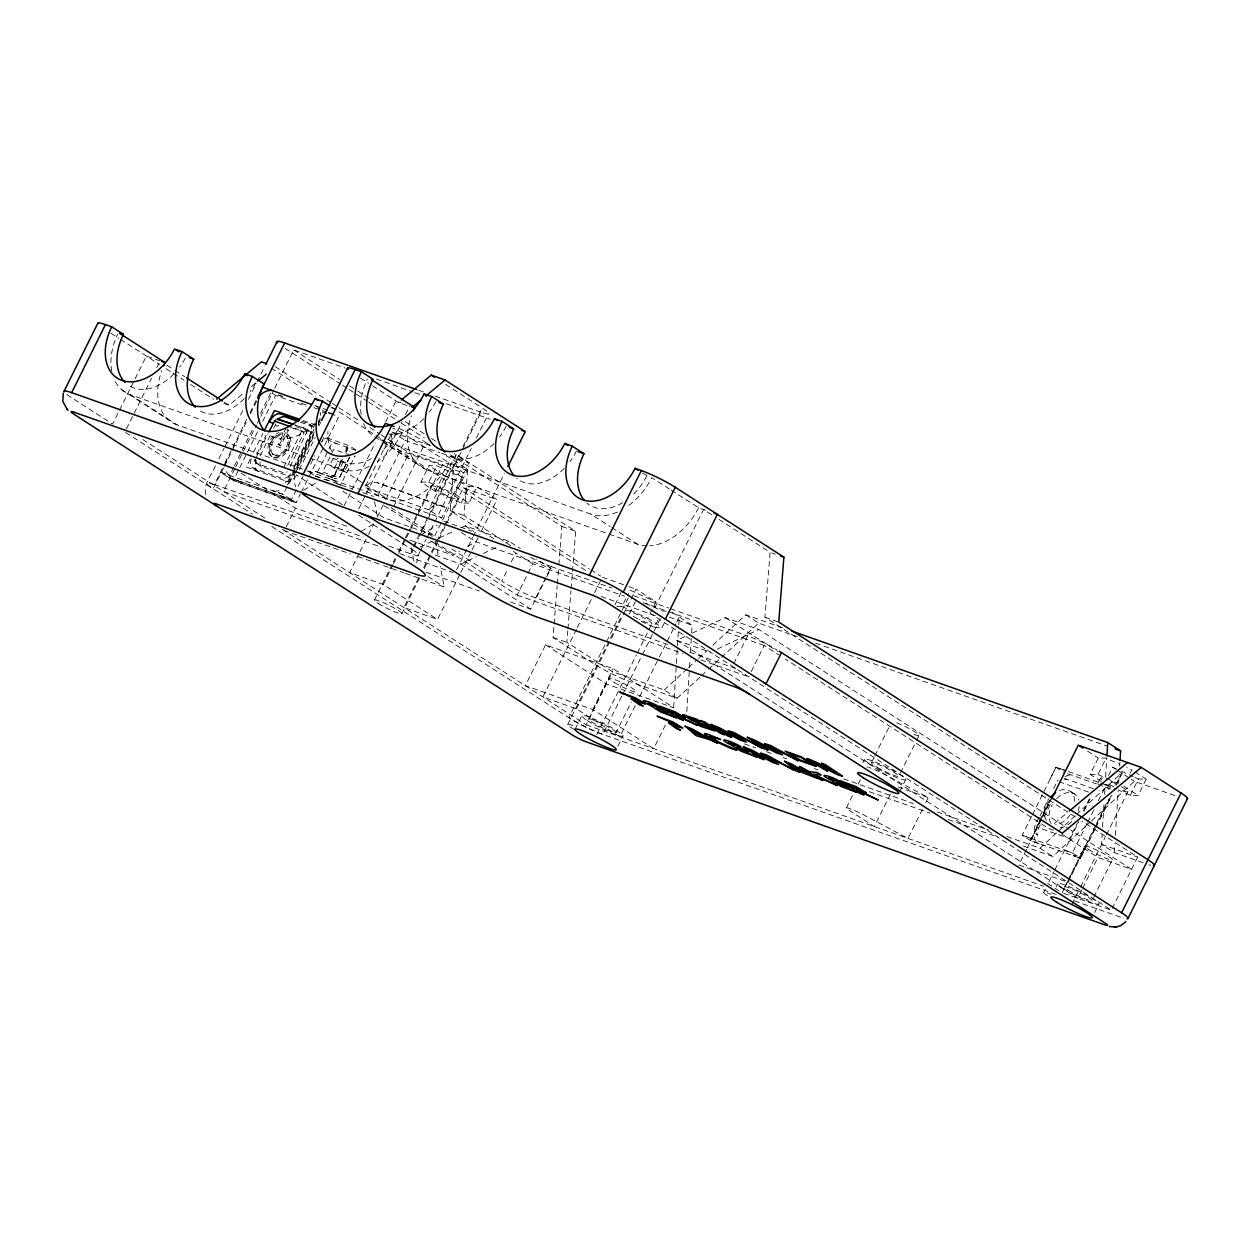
<?xml version="1.0" encoding="UTF-8"?>
<svg xmlns="http://www.w3.org/2000/svg" width="1250" height="1250" viewBox="0 0 1250 1250"><rect width="100%" height="100%" fill="white"/><g stroke="black" fill="none" stroke-linecap="round" stroke-linejoin="round"><path stroke-width="0.75" stroke-dasharray="5 3.75" d="M254.484 459.391L254.594 460.641M673.719 707.172L677.359 647.641M677.484 645.719L678.656 626.531M678.781 624.609L679.25 616.922L676.656 622.125M686.828 711.609L689.406 669.359M689.531 667.453L690 659.766M690.469 652.094L691.531 634.812M691.641 632.891L692.109 625.203L671.75 612.109M1143.172 862.766L1114.391 852.609L1101.516 844.328L1102.109 834.734M1102.578 827.047L1103.984 804M1104.578 794.406L1105.156 784.797M1105.625 777.125L1106.812 757.922M1114.391 852.609L1114.969 843M1115.438 835.328L1118.141 791.172M1118.609 783.484L1119.203 773.891M1119.672 766.203L1119.906 762.359M493.922 538.812L450.234 510.703L453.891 464.562M510.844 545.703L464.047 515.578L467.688 469.438L445.016 454.844M699.984 677.172L677.078 698.266L629.141 681.344A26.766 3.125 26.4 0 1 595.188 664.609L553.062 637.516L553.984 626.016M554.125 624.109L557.156 585.812M557.312 583.891L558.672 566.656M558.828 564.734L561.859 526.438L450.5 454.781M677.078 698.266L664.219 689.984L612.5 671.734L566.875 642.375L567.781 630.891M567.938 628.969L570.969 590.672M571.125 588.766L575.672 531.312L454.375 453.266M1075.266 816.938L764.938 617.234L770.078 552.297L718.172 518.906M282.25 434.797L282.484 432.734L280.109 433.312A13.781 9.453 -57.2 0 0 269.188 450.969A13.781 9.453 -57.2 0 0 282.812 455.766A13.781 9.453 -57.2 0 0 290.047 436.812L287.703 434.234L286.125 435.812L287.203 437.484A11.469 7.875 -57.2 0 1 281.172 453.266A11.469 7.875 -57.2 0 1 269.828 449.266A11.469 7.875 -57.2 0 1 278.922 434.562L282.25 434.797L280.094 435.313A11.469 7.875 -57.2 0 0 271 450.016A11.469 7.875 -57.2 0 0 282.344 454.016A11.469 7.875 -57.2 0 0 288.375 438.234L286.125 435.812M318.562 425.047L318.891 420.328M318.734 422.891L320.453 416.937M294.734 474.875L293.953 480.75L295.578 486.875M391.891 433.25C389.656 440.141 394.234 447.234 400.125 450.609L463.875 473.125C457.609 469.625 452.953 461.672 456.078 454.625L468.953 462.906L441.594 518.031L377.828 495.531L364.953 487.25L392.312 432.125L430.578 445.625M290.188 466.5L307.047 431.594L305.688 428.719L294.828 424.891L305.531 428.672M306.688 433.25L306.875 430.125L305.078 428.453M126.391 428.953L151.516 378.359M156.703 367.891L159.312 362.656M215.438 465.719C211.719 475.219 201.266 486.062 206.859 497.031M218.906 458.734L224.109 448.25M224.984 446.5L244.062 408.063M248.406 399.312L256.203 383.594M257.078 381.844L264.875 366.109M223.609 467.859L213.203 488.828A26.766 3.125 26.4 0 1 214.391 484.5L224.75 463.641M225.078 462.969L246.922 418.953M250.016 412.719L256.312 400.031M224.469 466.109L231.406 452.141M232.281 450.391L247.031 420.688M250.5 413.688L256.562 401.453M233.859 467.078L228.656 477.516L239.516 481.359M234.406 465.938L253.141 428.188M260.562 413.281L270.906 392.453M234.766 468.734L223.5 491.453L381.453 547.219M235.641 466.984L242.578 453M243.438 451.25L256.453 425.047M257.328 423.297L259.922 418.047M260.797 416.312L273.812 390.094M274.672 388.344L293.75 349.906L345.188 368.047M257.484 431.906L233.344 480.516L220.469 472.25L283.234 494.391L296.094 502.672L300.406 494M262.641 421.5L275.578 395.469L306.062 406.219M250.141 459.094L246.516 467.109L287.688 481.625L291.75 474.141M253.516 452.297L262.797 433.594M256.656 454.156L266.062 435.203M256.062 457.719L268 433.688M260.109 455.797L270.344 435.172M273.75 428.312L276.312 423.156M278.531 425.172L277.969 426.297L275.469 425.422M287.188 429.516L288.359 430.266L280.75 445.578L279.25 445.047L278.078 444.281L285.672 428.984M279.25 445.047L286.844 429.734L288.359 430.266M283.688 467.453L301.672 431.125L292.547 427.406M287.734 465.531L303.969 432.812L301.484 430.562M290.453 473.797L285.125 483.016M293.891 466.875L315.406 423.547M293.656 468.453L310.547 434.438A9.562 6.562 -57.2 0 0 308.484 423.719L301.125 421.109M292.625 472.406L314.125 429.078M293.156 472.969L311.359 436.25A4.594 3.156 -57.2 0 0 310.516 431.812L305.828 428.812M314.25 431.891L283.234 494.391L272.375 490.578M318.156 424.047L320.281 419.75M295.75 471.016L288.766 484.094M296.609 469.281L313.812 434.609M295.5 473.031L313.703 436.359M318.906 425.875L320.641 422.391M299.172 469.766L315.219 437.453M280.562 495.844L291.422 499.656L303.109 476.109M310.672 464.078L314.891 455.578M321.641 441.969L324.172 436.859L349.281 445.719L357.469 451L332.359 442.141L325.812 437.922M301.266 492.266L338.344 417.609L325.453 409.328L314.703 405.531M346.625 526.188L295.469 508.141L284.328 530.594L350.5 553.938M319.812 477.703L315.469 476.156L332.359 442.141L336.766 443.687M333.141 458.406L329.766 465.219L334.438 468.219L344.484 471.766L347.859 464.969L343.188 461.953L333.141 458.406L337.812 461.422L347.859 464.969M334.438 468.219L337.812 461.422M341.594 460.047L334.406 474.531L330.734 477.047L332.312 477.234M328.047 478.219L332.391 479.75L342.516 459.344M345.906 452.531L349.281 445.719M343.188 461.953L339.797 468.75L344.484 471.766M349.5 457.094L339.141 477.797L322.594 471.953L333.75 449.375L348.5 454.516M349.844 457.125L339.547 477.859L337.734 478.922L334.734 478.469M336.984 483.766L340.578 485.031L354.938 456.094M344.047 505.781L375.25 442.891M385.656 421.938L396.062 400.984L401.234 402.797M358.703 508.922L365.641 494.953M366.5 493.203L402.062 421.578M405.531 414.578L409.875 405.844M377.828 495.531L405.188 440.406L439.797 452.625M359.078 553.5L349.609 572.594L383.25 584.469L437.531 619.406L459.922 574.266M359.938 551.766L367.703 536.141M368.562 534.406L373.734 524M377.172 517.062L384.938 501.438M385.797 499.703L409.062 452.828L442.703 464.703L462.672 477.562L454.578 493.891L468.891 503.109L477 486.781L496.984 499.641L479.75 534.344M432.297 536.453L391.797 510.391L425.578 442.344A26.766 3.125 26.4 0 0 396.734 427.562M468.891 503.109L461.125 503L435.25 491.234L420.937 482.016L429.047 465.688L436.812 465.797L462.672 477.562M420.937 482.016L428.703 482.141L436.812 465.797M374.438 600.125L392.5 563.75M393.359 562.016L395.078 558.547M398.516 551.625L404.531 539.5M405.391 537.766L409.703 529.109M410.562 527.375L417.438 513.516M418.297 511.781L431.187 485.797M383.25 584.469L392.719 565.375M393.578 563.641L397.891 554.969M398.75 553.234L405.641 539.344M406.516 537.609L442.703 464.703M435.25 491.234L443.359 474.906L429.047 465.688M456.078 454.625L428.719 509.75L364.953 487.25L370.016 482.766L376.078 482.344L446.656 507.828L377.609 482.75M388.688 546L410.687 553.797A26.766 3.125 26.4 0 0 411.891 549.438L459.594 453.344M463.062 446.344L482.156 407.891A26.766 3.125 26.4 0 1 480.969 412.234L461.875 450.688M410.687 553.797L413.281 548.562M414.156 546.812L418.5 538.078M419.359 536.328L427.172 520.594M428.031 518.844L461 452.438M420.047 551.609L417.562 556.906L416.797 562.781M420.922 549.859L426.125 539.375M426.984 537.625L433.938 523.641M434.797 521.891L471.234 448.484M476.438 438L488.594 413.531M434.781 535.75L441.703 521.781M442.578 520.047L467.688 469.438L448.859 462.797L402.062 432.688L392.656 428.094M418.531 578.016L403.891 607.531L437.531 619.406M423.703 567.609L435.766 543.312M436.625 541.578L463.344 487.766L496.984 499.641M401.875 613.656L419.938 577.281M424.234 568.609L431.109 554.766M431.969 553.031L438 540.906M438.859 539.172L458.625 499.328M461.125 503L469.234 486.672L477 486.781M456.641 569.734L472.688 537.406M473.156 536.453L504.391 473.531M460.797 572.531L471.125 551.703M471.984 549.969L478.891 536.078M667.812 644.516L535.719 597.891A26.766 3.125 26.4 0 1 501.766 581.156L507.812 568.984M511.266 562.031L515.578 553.328M434.672 541.984L517.203 595.109L532.75 563.797L624.594 596.219M535.719 597.891L551.25 566.594L611.797 587.953M510.531 602L530.703 609.109L545.906 578.484M546.75 576.781L550.969 568.281L536.469 558.953M545.578 644.844L606.422 683.984L673.953 707.828L613.109 668.672L545.578 644.844L525.312 685.672L592.844 709.516L653.672 748.656L665.5 724.844M576.469 629.266L542.875 696.969L576.5 708.844L619.797 736.688L635.297 705.453M577.328 627.531L593.703 594.562M594.562 592.812L602.328 577.203L627.109 585.953M615 604.75L622.297 590.062M616.75 606.422L621.969 606.5L628.453 593.438M628.297 597.922L568.828 717.688A26.766 3.125 26.4 0 0 602.781 734.422L1056.172 894.438M567.703 724.484L621.875 615.359M576.5 708.844L635.953 589.062L655.938 601.922L647.828 618.266L662.156 627.469L664.578 622.578M629.328 613.969L636.625 599.266M575.062 729.328L581.812 715.719M592.844 709.516L613.109 668.672M588.734 718.984L609.016 678.156M282.312 529.297L586.156 724.828L612.5 671.734M655.031 607.312L703.578 509.5L711.688 514.734M596.859 734.562L636.406 654.875M637.281 653.141L651.891 623.703M641.141 621.344L654.391 627.359L658.438 619.203M621.75 696.25L602.781 734.438A26.766 3.125 26.4 0 1 568.828 717.688L268.922 524.688M622.609 694.5L641.562 656.328M642.422 654.578L660.516 618.141M616.047 732.734A15.297 1.781 26.4 0 0 596.812 721.328A15.297 1.781 26.4 0 0 594.312 723.531A15.297 1.781 26.4 0 0 616.047 732.734L631.25 702.109M639.609 696.766L658.562 658.578M659.422 656.844L675.797 623.875M617.906 746.219L622.969 736M733.75 663.703L747.562 635.875A26.766 3.125 26.4 0 1 776.672 649.672M751.25 671.578L764.203 645.484L778.891 654.953M862.828 762.734L864.516 759.328M846.359 807.938L853.109 794.328M858.172 784.125L860.703 779.016M871.438 762.609L873.969 757.5M874.812 755.797L890.016 725.172M900.438 772.938L915.641 742.312M916.484 740.609L919.016 735.516M890.391 794.203L874.344 826.531L848.062 809.609A10.328 1.203 26.4 0 1 849.297 808.438L859.422 812.656L907.984 838.406L922.328 809.484M899.75 791.531L905.672 779.625M925.719 802.672L928.25 797.578L879.688 771.812L869.562 767.609A10.328 1.203 26.4 0 0 868.734 767.344M1031.484 816.547L1022.203 835.281L1030.391 840.562L1039.062 843.625M1032.344 814.844L1055.984 767.234L1064.766 770.328M1050.125 779L1055.984 767.234L1099.016 782.422M1039.219 817.609C1036.156 822.219 1030.781 831.141 1037.75 835.188C1035.75 835 1037.484 829.828 1040.75 823.844M1040.062 815.906L1048.547 798.844M1053.625 788.594L1057.016 781.766M1049.219 800.734L1036.484 826.953L1069.516 838.578L1077.516 822.812M1095.312 828.609L1080.594 858.281L1030.391 840.562L1041.375 818.406M1042.219 816.703L1050.703 799.625L1030.391 840.562M1026.578 849.328L1018.828 864.953L1068.031 882.312L1094.734 828.5M1027.438 847.594L1042.094 818.078M1042.953 816.344L1050.703 800.719M1044.125 817.016L1051.75 801.656M1101.297 781.531L1090.172 774.375L1098.266 758.031L1106.031 758.141L1119.828 764.422M1090.172 774.375L1097.922 774.484L1106.031 758.141M1083.422 810.922L1089.328 799.016M1043.672 892.453L1045.391 888.984M1048.844 882.062L1054 871.672M1054.859 869.938L1078.922 821.438M1084.078 811.047L1090.094 798.922M1097.844 783.344L1100.422 778.141M1108.531 775.422L1112.578 767.25L1119.484 770.391M1087.125 823.344L1072.406 853L1063.719 849.953M1087.609 822.375L1094.359 808.781M1098.391 800.656L1106.188 784.953L1114.375 790.219M1056.078 887.094L1057.781 883.687M1064.641 887.078L1067.172 881.969M1068.016 880.266L1084.906 846.25M1062.156 892.812L1095.734 825.109M1096.594 823.375L1108.656 799.078M1115.531 785.188L1121.562 773.031L1077.188 813.906M1095.609 826.766L1110.25 797.25M1116.281 785.109L1124.031 769.484M1095.797 827.656L1111.922 795.172M1130.281 773.172L1131.906 769.906L1126.734 767.562M1071.969 904.25L1079.719 888.656M1080.578 886.922L1105.5 836.703M1106.359 834.969L1127.859 791.672M1081.906 889.781L1077.672 898.297L676.875 640.375L685.516 636.312M1082.75 888.078L1097.938 857.469L1131.578 869.328L1070.828 830.234M1130.344 795.344L1138.453 779.016L1146.219 779.125L1138.109 795.453L1130.344 795.344L1118.266 789.859M1093.766 897.203L1112.344 859.781M1094.703 912.484L1098.922 903.984M1112.156 908.469L1137.656 857.078L1081.844 821.156M345.828 451.516L346.203 447.891L350.141 452.062M334.844 474.812L335.344 473.797L334.844 474.812A6.688 4.578 -57.2 0 1 328.75 478.469M346.594 451.141L346.812 450.688A6.688 4.578 -57.2 0 0 345.641 444.438M354.547 456.875L355.016 455.953M1057.328 781.141L1058.234 780.016M287.297 436.578L288.875 434.984M1006.938 836.547L1039.969 848.203L1057.141 832.375M1058.578 831.047L1075.75 815.234M664.219 689.984L687.125 668.891M688.547 667.578L697.141 659.656M698.578 658.344L707.156 650.438M712.891 645.156L745.812 614.828L782.562 627.797M701.422 675.859L707.141 670.578M708.578 669.266L758.672 623.109L797.266 636.719M1023.484 846.125L1052.844 856.484L1090.062 822.188M1091.484 820.875L1134.438 781.312L1176.234 796.062M223.844 403.391L229.016 405.219L243.922 392.797M251.375 386.578L255.844 382.859M1054.406 823.438L1067.828 812.25M1064.484 779.75L1066.469 779.219M303.656 490.266L316.609 482.5M361.25 531.344L374.203 523.578M421.156 534.812L437.359 525.109M409.797 540.047L452.984 555.297L459.453 551.406M467.562 546.562L475.656 541.703L550.969 568.281M420.266 546.969L432.344 541.266M439.25 538.016L454.797 530.703M461.703 527.453L465.156 525.828L509.078 541.328L520.359 548.594M435.109 555.047L460.734 564.094L476.281 556.781M483.188 553.531L498.719 546.203M505.625 542.953L509.078 541.328M692.422 633.062L725.219 617.609L758.859 629.484L1069.188 829.187M717.422 649L758.859 629.484M274.109 491.172L274.109 491.172A16.703 11.469 -57.2 0 0 282.203 489.141M666.375 611.094L662.484 611.031L643.516 602.406M654.391 627.359L662.156 627.469M254.672 460.906L256.797 463.453L284.344 473.016A4.594 3.156 -57.2 0 0 285.75 472.688L286.219 472.438A4.594 3.156 -57.2 0 0 287.125 471.75M441.375 505.25L433.766 505.266L428.719 509.75L441.594 518.031M1063.969 778.172L1096.094 789.672M1036.297 828.641L1035.297 830.672A13.359 9.172 -57.2 0 0 1037.672 843.125M278.203 395.047L281.875 396.344M1030.875 838.359L1022.203 835.281L1072.406 853L1080.594 858.281L1073.281 855.703A13.375 9.188 -57.2 0 0 1085.5 848.375M418.578 390.219L424.094 392.156M435.094 396.047L480.969 412.234M376.422 379.078L413.156 392.047M415 392.688L420.5 394.641M446.219 403.703L490.312 419.266M642.359 473.031L650.094 477.031M671.125 490.078L698.562 507.734L707.031 510.719M407.031 405.531L398.406 402.484L370.141 384.297M771.812 552.906L775.266 554.125M331.281 407.703L334.297 408.766M278.047 395L285.219 397.531M301.359 403.234L306.766 405.109M313.906 407.656L326.484 412.078M328.25 412.719L333.656 414.609M328.141 412.672L331.812 413.969M441.625 453.266L468.953 462.906M322.188 411.922L329.375 414.453M160.172 360.906L146.375 356.031L112.594 424.094L70.469 396.984A26.766 3.125 26.4 0 1 65.547 393.422M380 439.687L590.875 514.109L610.234 526.578M303.109 420.563L315.578 424.969M300.281 422.172L313.172 426.719A9.562 6.562 -57.2 0 1 313.953 427.094L309.266 424.078M383.234 441.766L426.797 469.797L637.672 544.219A55.453 38.047 -57.2 0 0 647.922 545.875M295.938 426.641L310.516 431.812M291.344 427.656L303.875 432.109M561.859 526.438L575.672 531.312M278.078 444.281L280.75 445.578M764.938 617.234L778.75 622.109M115.391 381.719A55.453 38.047 -57.2 0 0 130.312 394.75L308.172 457.531M310 458.172L341.172 469.172L363.766 483.703M450.234 510.703L464.047 515.578M815.641 643.203L1107.75 746.312M332.516 477.297L315.156 471.172L318.562 472.75M317.984 472.547L335.609 478.766M130.312 394.75L177.109 424.859L305.453 470.172M313.844 475.109L307.281 470.891L387.969 499.281A55.453 38.047 -57.2 0 0 448.859 462.797M307.281 470.891L310.938 472.188A6.688 4.594 -57.2 0 1 309.297 467.859M324.891 479.25L351.922 488.781M362.734 492.609L373.547 496.422M443.844 521.219L471.734 531.078M628.875 586.578L635.953 589.062M315.469 476.156L329.828 481.219M633.812 595.734L668.672 608.031M670.5 608.688L747.562 635.875M642.953 602.703L666.844 611.125M668.672 611.781L764.203 645.484M669.266 617.141L692.109 625.203M601.094 596.5L656.734 616.141M1100.906 783.094L1106.188 784.953L1100.812 783.062M220.469 472.25L229.594 475.484M291.438 499.641L228.688 477.5L291.422 499.656L296.125 502.656L233.344 480.516L296.125 502.656M1067.75 773.766L1096.438 783.891M1098.156 784.5L1110.781 788.953M676.875 640.375L710.516 652.25M1099.094 790.734L1099.328 790.719M1059.125 781.719L1088.734 792.172M214.391 484.5L362.984 536.969M689.828 652.281L732.016 667.172A26.766 3.125 26.4 0 1 737.125 669.141M399.844 553.688L453.094 572.516M517.203 595.109L682.531 653.453M700.891 659.938L746.812 676.141M426.219 572.234L479.375 591M357.844 556.531L381.734 564.969M383.578 565.625L403.797 572.75M405.641 573.406L444.234 587.031L440.219 566.062M553.062 637.516L566.875 642.375M1101.516 844.328L1137.656 857.078M1053.625 830.234L1048.453 828.406L785.438 659.156M898.141 786.953L928.25 797.578M744.562 743.938L755.578 747.828M766.594 751.719L772.094 753.656M783.094 757.547L786.766 758.844M814.297 768.547L817.953 769.844M843.641 778.906L913.375 803.516M937.219 811.938L988.594 830.062M869.359 791.719L929.906 813.094M948.25 819.562L997.797 837.047M586.156 724.828L1043.812 886.344M1063.578 893.312L1111.312 910.156L651.562 614.312M1074.531 900.922L1120.422 917.109A26.766 3.125 26.4 0 0 1122.578 917.828M331.938 477.094L332.859 477.422M1121.203 771.172L1133.281 776.656M1135 777.438L1138.453 779.016M443.359 474.906L469.234 486.672M1097.922 774.484L1104.828 777.609M1106.547 778.406L1116.891 783.109M1106.203 784.359L1116.547 789.062M428.703 482.141L454.578 493.891M630.078 590.172L655.938 601.922M621.969 606.5L647.828 618.266M255.281 461.078A4.547 3.109 -57.2 0 1 255.484 459.453A4.594 3.156 -57.2 0 0 255.281 461.047L255.469 462A4.547 3.109 -57.2 0 0 256.172 463.078L256.797 463.453M256.5 463.312L261.484 466.469L288.578 476A4.594 3.156 -57.2 0 0 292.922 473.391M1135.078 771.953L1146.219 779.125M1087.5 751.109L1098.266 758.031M1112.578 767.25L1115.578 769.172M1117.078 770.141L1129.609 778.203M1131.219 779.234L1134.438 781.312M669.516 489.047L651.766 477.625A55.453 38.047 -57.2 0 1 626.969 506.703M1123.797 786.234L1138.109 795.453M1055.984 767.234L1064.172 772.5M445.563 384.344L480.562 406.875M1070.234 791.281L1074.906 794.297M611.844 527.609L637.672 544.219M745.812 614.828L758.672 623.109M360.422 378.047L368.531 383.25M725.219 617.609L777.766 651.422M1061.828 834.219L1097.938 857.469M293.75 349.906L339.656 379.438M349.484 385.766L356.047 389.984M357.672 391.031L369.156 398.422M370.797 399.469L398.656 417.406M405.203 421.625L424.875 434.281M431.438 438.5L436.359 441.656M285.094 348.344L340.781 384.172M342.422 385.219L347.328 388.391M348.969 389.438L366.984 401.031M368.625 402.094L399.734 422.109M401.375 423.172L424.297 437.922M425.578 442.344L430.438 445.469M1039.969 848.203L1052.844 856.484M392.312 432.125L405.188 440.406M275.219 366.703L330.719 402.422M332.344 403.469L337.25 406.625M338.875 407.672L360.094 421.328M369.891 427.625L379.688 433.922M381.312 434.984L386.203 438.125M387.844 439.172L409.062 452.828M463.344 487.766L589.234 568.781M590.875 569.828L600.688 576.141M271.25 368.156L315.469 396.609M331.844 407.156L374.422 434.562M376.062 435.609L380.984 438.781M382.625 439.828L587.344 571.578M374.641 436.766L381.094 440.922M382.719 441.953L418.219 464.797M1047.719 883.531L1058.953 890.75M272.344 393.391L275.578 395.469M513.328 551.312L532.75 563.797M465.156 525.828L473.781 531.375M461.344 532.484L475.656 541.703M365.391 484.75L387.969 499.281M391.156 507.75L434.375 535.562L383.922 517.766L342.297 490.969M166.734 365.125L173.281 369.344M174.922 370.406L184.766 376.734M224.109 402.047L229.016 405.219M451.688 548.922L501.766 581.156M110.734 333.109L118.828 338.312M120.453 339.359L159.484 364.469M166.031 368.703L184.062 380.297M190.625 384.516L213.578 399.281M430.703 540.953L452.984 555.297M332.391 479.75L340.578 485.016M460.734 564.094L530.703 609.109M272.156 453.875L273.328 454.625M270.828 455.75L271.984 456.5M342.422 504.734L301.922 478.672A26.766 3.125 26.4 0 1 299.938 477.344M358.562 515.156L411.875 549.469M428.125 576.656L444.234 587.031M253.062 468.047L257.75 471.062M121.719 389.75L168.516 419.859M241.047 473.109L295.469 508.141M142.812 439.516L266.719 519.266M125.719 432.531L252.531 514.141M287.703 434.234L288.875 436.062A13.781 9.453 -57.2 0 1 281.641 455.016A13.781 9.453 -57.2 0 1 268.016 450.203A13.781 9.453 -57.2 0 1 278.938 432.562M435.469 541.281L438.766 558.438M411.25 547.609L414.141 562.703M374.578 501.766L377.641 517.797M896.703 722.875A15.297 1.781 26.4 0 1 916.016 732.594A15.297 1.781 26.4 0 1 914.016 734.406M256.172 463.078A4.594 3.156 -57.2 0 1 255.469 462M251.297 458.812A9.562 6.562 -57.2 0 0 253.844 468.406L281.469 478.156A9.562 6.562 -57.2 0 0 291.359 472.953M258.531 471.422A9.562 6.562 -57.2 0 1 256.469 460.703M296.641 474.875A9.562 6.562 -57.2 0 1 286.141 481.172M261.188 466.328A4.594 3.156 -57.2 0 1 260.156 462.437M1150.75 865.281A26.766 3.125 26.4 0 1 1148.922 864.75M1059.547 790.516A19.125 13.125 -57.2 0 1 1074.5 803.547M1070.188 814.766A19.125 13.125 -57.2 0 1 1055.562 824.641M1046.391 820.422A19.125 13.125 -57.2 0 1 1047.531 801.594M1056.656 798.641A19.125 13.125 -57.2 0 1 1078.812 800.234M1079.188 806.547A19.125 13.125 -57.2 0 1 1078.156 811.125M1071.719 821.609A19.125 13.125 -57.2 0 1 1060.25 827.656M1051.078 823.438A19.125 13.125 -57.2 0 1 1052.203 804.609M298.281 476.156A26.766 3.125 26.4 0 1 297 475.109M698.562 507.734A55.453 38.047 -57.2 0 1 649.734 545.812M426.797 469.797A55.453 38.047 -57.2 0 1 411.391 415.844M576.453 451.047A47.812 32.812 -57.2 0 1 569.922 461.672M564.172 468.406A47.812 32.812 -57.2 0 1 516.562 478.188M506.172 426.234A47.812 32.812 -57.2 0 1 499.625 436.875M493.891 443.609A47.812 32.812 -57.2 0 1 447.609 454.453M617.266 512.109A55.453 38.047 -57.2 0 1 590.875 514.109M646.75 475.844A47.812 32.812 -57.2 0 1 633.234 494.453M622.625 502.688A47.812 32.812 -57.2 0 1 586.844 502.984M371.422 434.688A55.453 38.047 -57.2 0 1 363.562 423.406M361.156 414.5A55.453 38.047 -57.2 0 1 367.312 379.125M435.875 401.438A47.812 32.812 -57.2 0 1 429.344 412.063M423.594 418.797A47.812 32.812 -57.2 0 1 386.781 433.812M867.016 766.969A10.328 1.203 26.4 0 1 868.031 767.141M1110.375 796.281A13.375 9.188 -57.2 0 1 1109.453 800.125M1107.078 787.656A13.375 9.188 -57.2 0 1 1109.109 789.719M1064.953 776.719A13.359 9.172 -57.2 0 1 1071.438 775.078M321.719 441.812A6.688 4.594 -57.2 0 1 323.031 440.188M324.578 438.969A6.688 4.594 -57.2 0 1 327.828 438.156M229.578 475.469A16.719 11.469 -57.2 0 1 225.625 469.156M225.469 464.672A16.719 11.469 -57.2 0 1 226.609 459.875M320.297 412.453A16.719 11.469 -57.2 0 1 320.547 415.391M316.344 406.141A16.719 11.469 -57.2 0 1 318.891 408.719M289.344 482.062A16.703 11.469 -57.2 0 1 287.266 484.844M551.25 566.594A26.766 3.125 26.4 0 1 527.844 555.953M384.188 505.891A26.766 3.125 26.4 0 1 391.797 510.391M625.047 609.938A15.297 1.781 26.4 0 1 640.641 616.172A15.297 1.781 26.4 0 1 651.875 623.75A15.297 1.781 26.4 0 1 638.891 619.266M637.688 618.688A15.297 1.781 26.4 0 1 630.891 615.062M574.141 729.391A15.297 1.781 26.4 0 1 574.984 726.359M1121.406 786.781A15.297 1.781 26.4 0 1 1120.578 789.812M1113.656 786.672A15.297 1.781 26.4 0 1 1106.859 783.047M1102.016 779.922A15.297 1.781 26.4 0 1 1102.5 778.172M1111.047 781.469A15.297 1.781 26.4 0 1 1117 784.359M1047.359 895.672A15.297 1.781 26.4 0 1 1050.953 894.312M177.109 424.859A55.453 38.047 -57.2 0 1 161.688 370.906M397.047 430.906A47.812 32.812 -57.2 0 1 382.281 450.688M371.312 458.672A47.812 32.812 -57.2 0 1 337.156 458.047M331.703 451.141A47.812 32.812 -57.2 0 1 327.938 431.516M111.75 371.219A55.453 38.047 -57.2 0 1 117.625 334.172M402.062 432.688A55.453 38.047 -57.2 0 1 377.281 461.766M369.219 466.422A55.453 38.047 -57.2 0 1 341.172 469.172M314.484 423.469A47.812 32.812 -57.2 0 1 268.203 434.328M255.672 382.875A47.812 32.812 -57.2 0 1 249.938 391.922M244.188 398.656A47.812 32.812 -57.2 0 1 197.906 409.516M185.375 358.062A47.812 32.812 -57.2 0 1 179.641 367.125M173.906 373.859A47.812 32.812 -57.2 0 1 127.625 384.703M289.938 479.281L289.359 482.047L289.938 479.281M877.031 767.156A15.297 1.781 26.4 0 0 898.75 776.344A15.297 1.781 26.4 0 0 879.484 764.922A15.297 1.781 26.4 0 0 877.031 767.156M1088.578 849.469A15.297 1.781 26.4 0 0 1111.75 860A15.297 1.781 26.4 0 0 1095.531 849.562A15.297 1.781 26.4 0 0 1088.578 849.469M1068.312 890.297A15.297 1.781 26.4 0 0 1091.484 900.828A15.297 1.781 26.4 0 0 1075.266 890.391A15.297 1.781 26.4 0 0 1068.312 890.297M614.578 682.703A15.297 1.781 26.4 0 0 636.312 691.906A15.297 1.781 26.4 0 0 617.094 680.5A15.297 1.781 26.4 0 0 614.578 682.703M1063.297 888.516A22.953 2.672 26.4 0 0 1098.047 904.328A22.953 2.672 26.4 0 0 1073.719 888.672A22.953 2.672 26.4 0 0 1063.297 888.516M870.031 764.156A22.953 2.672 26.4 0 0 904.781 779.953A22.953 2.672 26.4 0 0 880.469 764.312A22.953 2.672 26.4 0 0 870.031 764.156M587.328 720.547A22.953 2.672 26.4 0 0 622.078 736.344A22.953 2.672 26.4 0 0 597.766 720.688A22.953 2.672 26.4 0 0 587.328 720.547M378.125 603.344A15.297 1.781 26.4 0 0 401.281 613.875A15.297 1.781 26.4 0 0 385.078 603.438A15.297 1.781 26.4 0 0 378.125 603.344M434.875 489.016A15.297 1.781 26.4 0 0 458.031 499.547A15.297 1.781 26.4 0 0 441.828 489.125A15.297 1.781 26.4 0 0 434.875 489.016"/><path stroke-width="1.5" d="M1106.922 756L1107.75 742.562L791.734 631.031M1120.031 760.438L1120.609 750.844L1107.75 742.562M348.109 369.438A26.766 3.125 26.4 0 1 355.141 369.531L361.422 371.75A47.812 32.812 -57.2 0 0 371.688 425.359A47.812 32.812 -57.2 0 0 424.172 393.906L431.703 396.562A47.812 32.812 -57.2 0 0 441.969 450.172A47.812 32.812 -57.2 0 0 494.469 418.703L502 421.359A47.812 32.812 -57.2 0 0 512.266 474.969A47.812 32.812 -57.2 0 0 564.75 443.516L572.281 446.172A47.812 32.812 -57.2 0 0 582.547 499.781A47.812 32.812 -57.2 0 0 635.047 468.328L641.328 470.531A26.766 3.125 26.4 0 1 675.266 487.281L783.891 557.172L778.75 622.109L1147.969 859.703A26.766 3.125 26.4 0 1 1153.359 865.719M63.281 393.188L62.844 401.484L67.25 409.453M64.031 391.344L97.812 323.297M64.141 391.859A26.766 3.125 26.4 0 1 71.672 392.656L105.453 324.594L111.719 326.812L123.422 334.344A47.812 32.812 -57.2 0 0 125.031 382.453M265.75 364.375L277.031 341.656M258.078 396.484L284.656 342.953L416.75 389.562M264.484 430.203L274.484 410.516L299.547 419.297M268.844 431.969L274.594 421.125L290.781 426.781M321.5 420.641L347.516 368.234M355.141 369.531L303.125 474.328A26.766 3.125 26.4 0 0 300.969 473.609M394.062 426.5A26.766 3.125 26.4 0 0 391.625 425.594L357.844 493.641A26.766 3.125 26.4 0 1 360.281 494.547M507.859 466.547L525.203 431.594L445.047 380L431.234 375.125L401.391 400M71.672 392.656L589.297 575.328L641.328 470.531M1127.016 918.812A26.766 3.125 26.4 0 0 1121.609 912.781L623.25 592.078L675.266 487.281M665.359 619.172L717.391 514.375L713.938 513.156M779.219 651.188A26.766 3.125 26.4 0 1 781.516 652.609L765.969 683.922A26.766 3.125 26.4 0 0 763.688 682.484M1051.562 798.984L1078.281 745.172L1141.297 767.406L1181.062 793.016A26.766 3.125 26.4 0 1 1187.188 798.953M1121.609 912.781L1181.062 793.016M1128.047 918.422L1187.5 798.641M1125.828 921.703L1120.812 925.562L1116.5 926.859M216.703 399.094L261.422 361.828L266.594 363.656M258.828 380.375L266.281 374.156M412.203 407.359L421.156 399.891M425.641 396.156L445.047 380M1069.328 811L1127.484 762.547M1141.297 767.406L1062.25 833.281L781.516 652.609M277.062 419.25L293.047 424.266L278 419.109M1109.234 926.5L1115.094 927.031M1114.578 927.094L1117.062 926.797M306.047 494.078L304.828 493.672A11.438 1.328 26.4 0 0 304.391 495.266L418.328 568.672A42.109 4.906 26.4 0 1 416.703 574.547L216.094 503.828A11.438 1.328 26.4 0 0 215.656 505.422L216.781 506.187M521.531 430.297L525.203 431.594M438.891 402.5L443.406 404.094A47.812 32.812 -57.2 0 0 445.016 452.203M509.172 427.297L513.703 428.891A47.812 32.812 -57.2 0 0 514.125 475.703M577.953 451.578L583.984 453.703A47.812 32.812 -57.2 0 0 584.406 500.516M411.469 406.406L414.891 407.625A55.453 38.047 -57.2 0 0 413.375 410.859M780.438 555.953L783.891 557.172M195.328 407.25A47.812 32.812 -57.2 0 1 193.719 359.156L182.016 351.625L174.484 348.969A47.812 32.812 -57.2 0 1 121.984 380.422A47.812 32.812 -57.2 0 1 111.719 326.812M182.016 351.625A47.812 32.812 -57.2 0 0 192.281 405.219A47.812 32.812 -57.2 0 0 244.766 373.766L252.297 376.422L264 383.953A47.812 32.812 -57.2 0 0 264.422 430.766M252.297 376.422A47.812 32.812 -57.2 0 0 262.562 430.031A47.812 32.812 -57.2 0 0 315.062 398.578L322.594 401.234L329.906 405.938M391.625 425.594L385.344 423.391A47.812 32.812 -57.2 0 1 332.859 454.844A47.812 32.812 -57.2 0 1 322.594 401.234M120.078 333.156L123.422 334.344M189.188 357.547L193.719 359.156M262.688 387.203L311.109 404.266M161.766 361.469L165.203 362.688A55.453 38.047 -57.2 0 0 163.672 365.922M299.281 420.469L280.875 413.969A9.562 6.562 -57.2 0 0 270.375 420.266L269.531 421.953L273.297 423.297M298.438 421.531L285.547 416.984A9.562 6.562 -57.2 0 0 278 419.312M1115.109 748.906L1120.609 750.844M360.125 513.172L361.516 513.672A11.438 1.328 26.4 0 1 374 519.844L488.547 593.453A42.109 4.906 26.4 0 0 534.516 616.125L735.688 687.203A11.438 1.328 26.4 0 1 748.172 693.375L749.484 694.188M1079.812 746.172L1082.891 748.141M635.047 468.328L637.969 470.203M572.281 446.172L583.984 453.703M564.75 443.516L567.688 445.391M431.234 375.125L434.422 377.172M502 421.359L513.703 428.891M494.469 418.703L497.391 420.594M431.703 396.562L443.406 404.094M424.172 393.906L427.094 395.781M361.422 371.75L373.109 379.281A47.812 32.812 -57.2 0 0 374.734 427.391M371.328 379.578L414.891 407.625M315.062 398.578L317.984 400.453M244.766 373.766L247.703 375.656M175.938 349.906L178.875 351.781M120.016 333.609L165.203 362.688M186.406 377.781L222.469 401M66.672 408.891L68.047 410.203M274.797 420.781A4.578 3.141 -57.2 0 1 275.656 420M277.625 342.844A26.766 3.125 26.4 0 1 284.656 342.953M1050.328 797.469A19.125 13.125 -57.2 0 1 1055.625 792.578M589.297 575.328A26.766 3.125 26.4 0 1 623.25 592.078M257.547 398.141A16.719 11.469 -57.2 0 1 271.797 390.406M97.922 323.797A26.766 3.125 26.4 0 1 105.453 324.594M811.047 763.859L799.953 759.953L790.234 753.484L801.281 757.594L811.047 763.859M709.797 735.984L719.516 742.438L737.016 750.094C728.781 750.078 679.828 721.391 720.688 739.562L709.797 735.984M685.094 726.172L696.141 735.672L709.734 739.641L717.656 743.25L691.953 728.828L685.094 726.172M784.531 761.266L795.594 770.766L799.547 772.156L797.781 770.703L817.109 778.359L791.406 763.922L784.531 761.266M645.219 703.891L636.328 701.484L643.203 706.094L639.453 704.781L631 698.812L639.984 701.359L639.031 700.547L619.609 692L635.438 697.891L645.219 703.891M685.328 718.047L680.234 716.781L697.469 725.375L675.906 715.5L683.312 720.25L679.578 718.938L659.719 706.156L675.547 712.047L685.328 718.047M682.656 727.969L673.766 725.578L680.641 730.188L676.891 728.875L668.438 722.906L677.406 725.453L676.469 724.641L657.047 716.094L672.875 721.969L682.656 727.969M866.031 792.703L860.938 791.438L878.172 800.031L856.609 790.141L864.016 794.906L860.281 793.594L840.438 780.812L856.25 786.703L866.031 792.703M816.172 766.422L799.984 760.719L785.109 751.125L801.203 756.812L816.172 766.422M682.969 714.656L690.703 719.922L709.5 728.297L696.922 724.047L700.375 726.281L714.828 730.953L707.594 726.078L688.078 717.391L700.297 721.5L696.812 719.25L682.969 714.656M651.5 706.125L660.531 711.891L676.547 717.875L656.094 708.453L668.312 712.562L664.828 710.328L647.969 703.234L660.188 707.344C650.141 700.938 633.031 697.031 651.5 706.125M731.938 745.391L740.953 751.156L756.984 757.141L736.531 747.719L748.734 751.828L745.25 749.594L728.406 742.5L740.609 746.609C730.578 740.203 713.469 736.297 731.938 745.391M832.203 780.781L841.234 786.547L857.25 792.516L836.797 783.109L849.016 787.219L845.531 784.984L828.672 777.891L840.891 782C830.844 775.594 813.75 771.688 832.203 780.781M842.453 776.078C833.344 774.969 815.578 760.484 813.109 761.797L827.797 771.25C778.984 744.25 829.469 767.953 836.141 772.719L821.391 763.219L825.375 764.625L842.453 776.078M710.922 724.438L727.672 735.906L731.656 737.328L716.078 727.172L739.875 740L746.25 742.094L733.516 733.328L761.859 747.984L734.438 732.75L728.109 730.672L740.828 739.422L719.125 727.625L710.922 724.438M747.297 737.281L764.062 748.75L768.047 750.156L752.469 740.016L776.266 752.844L782.641 754.938L769.891 746.172L798.25 760.812L770.812 745.594L764.484 743.5L777.219 752.266L755.516 740.469L747.297 737.281M743.375 746.766L760.125 758.25L764.125 759.656L748.531 749.5L772.328 762.328L778.703 764.438L765.969 755.656L794.312 770.312L766.891 755.078L760.562 753L773.281 761.75L751.578 749.953L743.375 746.766M680.172 715.578L671.703 712.781L666.953 709.734L680.172 715.578M860.891 790.219L852.406 787.438L847.656 784.375L860.891 790.219M817.141 772.547L809.531 771.75L799.484 766.375L819.328 779.141L823.078 780.453L816.734 776.375L837.375 785.562L813.047 774.031L821.125 775.109L817.141 772.547M690.453 728.891L696.141 733.828L704.984 736.953L690.453 728.891M789.891 764L795.594 768.922L804.422 772.047L789.891 764M74.594 412.391L73.375 411.984A11.438 1.328 26.4 0 0 72.938 413.578L573.125 735.469A11.438 1.328 26.4 0 0 585.609 741.625L1105.203 925A11.438 1.328 26.4 0 0 1105.641 923.406L605.453 601.531A11.438 1.328 26.4 0 0 592.969 595.359L74.594 412.391M704.672 722.031L700.922 720.703L720.781 733.484L724.516 734.797L704.672 722.031M1056.531 902.141A22.953 2.672 26.4 0 0 1091.281 917.938A22.953 2.672 26.4 0 0 1066.969 902.281A22.953 2.672 26.4 0 0 1056.531 902.141M863.266 777.766A22.953 2.672 26.4 0 0 898.016 793.562A22.953 2.672 26.4 0 0 873.703 777.922A22.953 2.672 26.4 0 0 863.266 777.766M580.578 734.156A22.953 2.672 26.4 0 0 615.328 749.953A22.953 2.672 26.4 0 0 591.016 734.297A22.953 2.672 26.4 0 0 580.578 734.156"/></g></svg>
